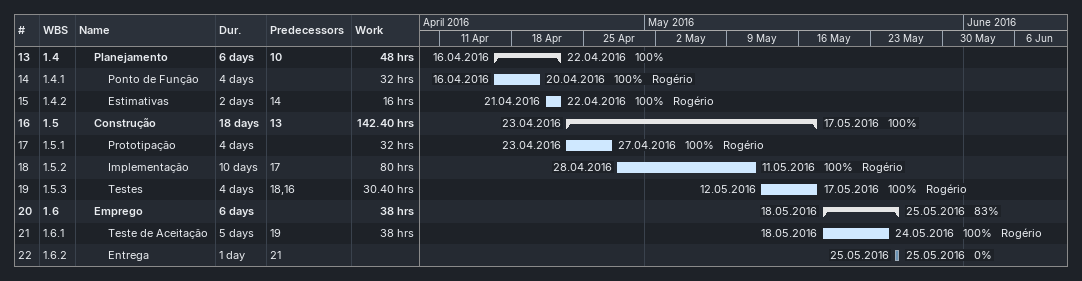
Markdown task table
| ID | WBS | Task | Duration | Start | Finish | Predecessors | Resources | % complete | Work (h) |
|---|---|---|---|---|---|---|---|---|---|
| 13 | 1.4 | **Planejamento** | 6d | 2016-04-16 | 2016-04-22 | 10 |  | 100 | 48 |
| 14 | 1.4.1 | Ponto de Função | 4d | 2016-04-16 | 2016-04-20 |  | Rogério | 100 | 32 |
| 15 | 1.4.2 | Estimativas | 2d | 2016-04-21 | 2016-04-22 | 14 | Rogério | 100 | 16 |
| 16 | 1.5 | **Construção** | 18d | 2016-04-23 | 2016-05-17 | 13 |  | 100 | 142.40 |
| 17 | 1.5.1 | Prototipação | 4d | 2016-04-23 | 2016-04-27 |  | Rogério | 100 | 32 |
| 18 | 1.5.2 | Implementação | 10d | 2016-04-28 | 2016-05-11 | 17 | Rogério | 100 | 80 |
| 19 | 1.5.3 | Testes | 4d | 2016-05-12 | 2016-05-17 | 18, 16 | Rogério | 100 | 30.40 |
| 20 | 1.6 | **Emprego** | 6d | 2016-05-18 | 2016-05-25 |  |  | 83 | 38 |
| 21 | 1.6.1 | Teste de Aceitação | 5d | 2016-05-18 | 2016-05-24 | 19 | Rogério | 100 | 38 |
| 22 | 1.6.2 | Entrega | 1d | 2016-05-25 | 2016-05-25 | 21 |  | 0 |  |
